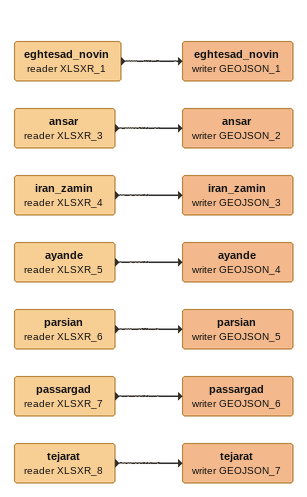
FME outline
eghtesad_novin (reader XLSXR_1)
    -> eghtesad_novin (writer GEOJSON_1)
eghtesad_novin (writer GEOJSON_1)
ansar (reader XLSXR_3)
    -> ansar (writer GEOJSON_2)
ansar (writer GEOJSON_2)
iran_zamin (reader XLSXR_4)
    -> iran_zamin (writer GEOJSON_3)
iran_zamin (writer GEOJSON_3)
ayande (reader XLSXR_5)
    -> ayande (writer GEOJSON_4)
ayande (writer GEOJSON_4)
parsian (reader XLSXR_6)
    -> parsian (writer GEOJSON_5)
parsian (writer GEOJSON_5)
passargad (reader XLSXR_7)
    -> passargad (writer GEOJSON_6)
passargad (writer GEOJSON_6)
tejarat (reader XLSXR_8)
    -> tejarat (writer GEOJSON_7)
tejarat (writer GEOJSON_7)
